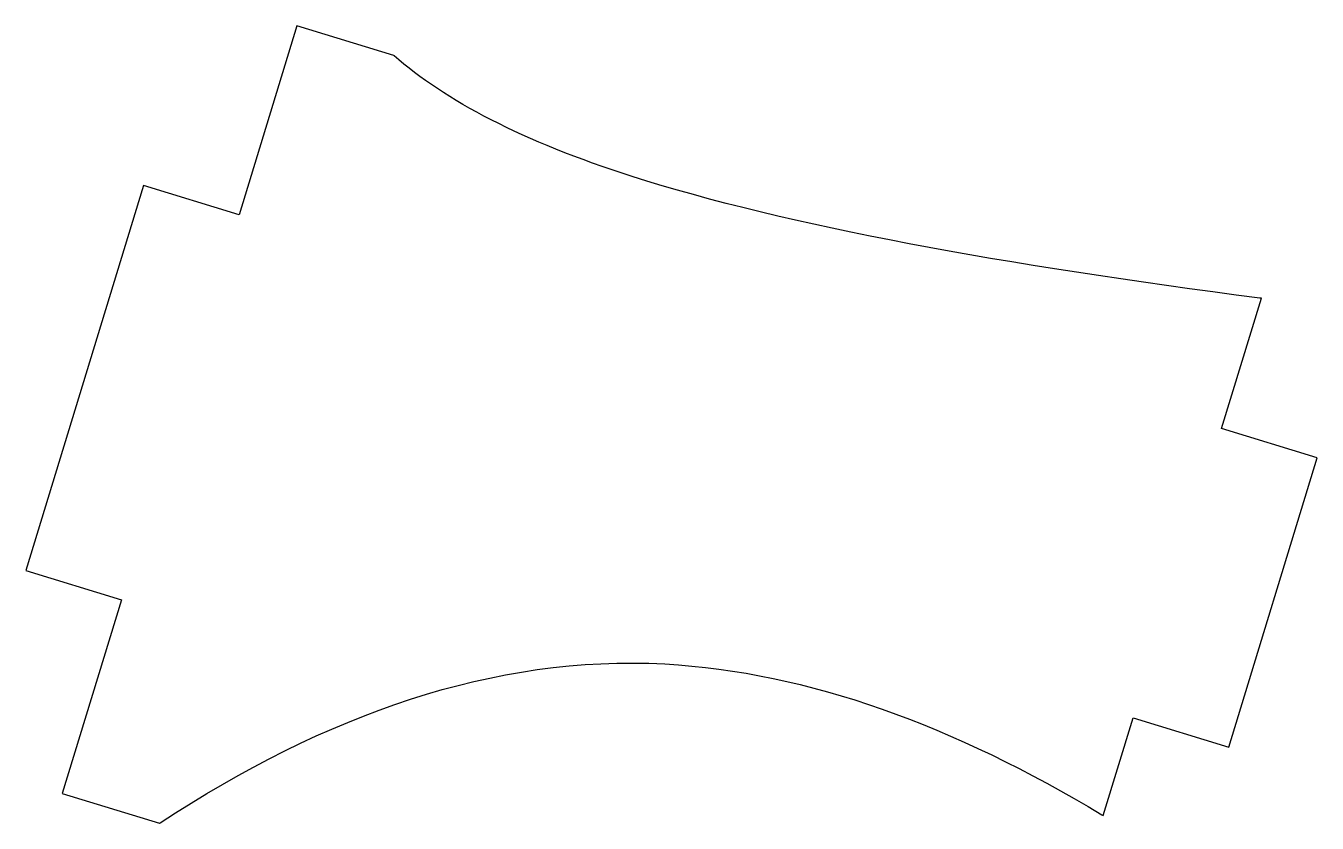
# Model space of a CAD drawing. Header units: millimetres. Extents: x -12.7 to 13.1, y -5.5 to 10.4.
import ezdxf

# ---------------------------------------------------------------- set-up
doc = ezdxf.new("R2010")
doc.units = ezdxf.units.MM
doc.layers.get('0').update_dxf_attribs({"linetype": 'CONTINUOUS'})

msp = doc.modelspace()

# ---------------------------------------------------------------- linework, layer by layer
for p, q in [((-7.302, 10.404), (-8.458, 6.624)), ((-5.36, 9.811), (-7.302, 10.404)), ((-10.371, 7.208), (-12.724, -0.49)), ((-8.458, 6.624), (-10.371, 7.208)), ((11.201, 2.348), (11.998, 4.954)), ((13.113, 1.763), (11.201, 2.348)), ((11.345, -4.023), (13.113, 1.763)), ((-12.724, -0.49), (-10.812, -1.075)), ((-10.812, -1.075), (-11.996, -4.949)), ((8.834, -5.393), (9.432, -3.438)), ((9.432, -3.438), (11.345, -4.023)), ((-11.996, -4.949), (-10.049, -5.545))]:
    msp.add_line(p, q)
for points, knots in [([(11.998, 4.954), (11.988, 4.955), (11.978, 4.956), (11.968, 4.958), (6.884, 5.614), (2.52, 6.395), (-0.591, 7.391), (-2.782, 8.093), (-4.337, 8.905), (-5.356, 9.807), (-5.358, 9.808), (-5.359, 9.81), (-5.36, 9.811)], [-1.001129, -1.001129, -1.001129, -1.001129, -1, -1, -1, -0.4133, -0.4133, -0.4133, 0, 0, 0, 0.000547, 0.000547, 0.000547, 0.000547]), ([(-10.049, -5.545), (-10.045, -5.543), (-10.042, -5.541), (-10.039, -5.538), (-6.717, -3.364), (-3.356, -2.176), (0.063, -2.361), (2.94, -2.517), (5.858, -3.605), (8.807, -5.377), (8.816, -5.382), (8.825, -5.388), (8.834, -5.393)], [-0.000534, -0.000534, -0.000534, -0.000534, 0, 0, 0, 0.543029, 0.543029, 0.543029, 1, 1, 1, 1.001416, 1.001416, 1.001416, 1.001416])]:
    msp.add_open_spline(points, degree=3, knots=knots)

doc.saveas('drawing.dxf')
